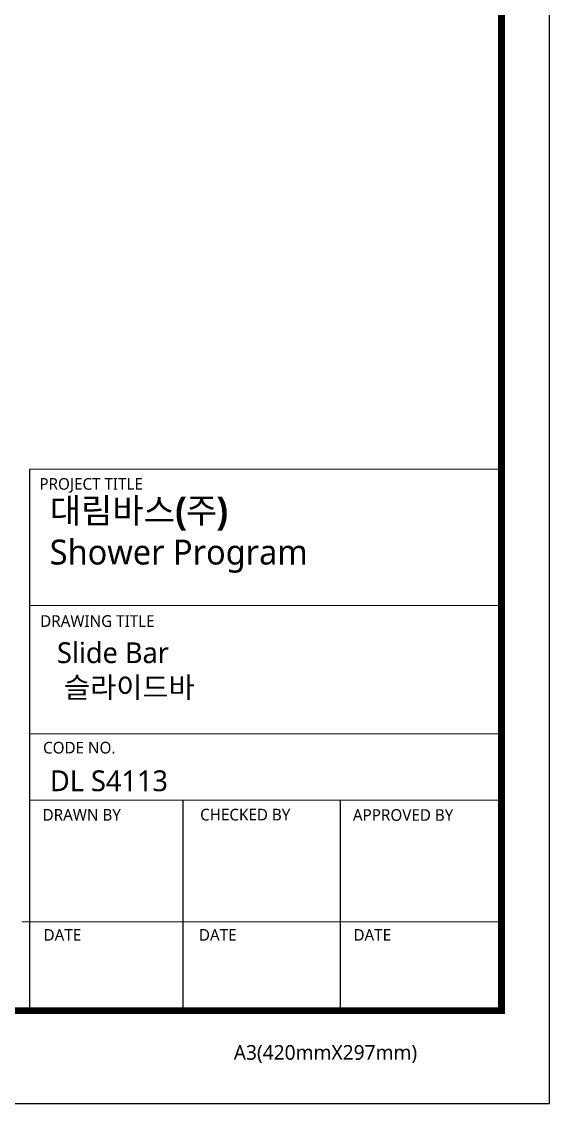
# Model space of a CAD drawing. Extents: x 16296675219 to 16296676413, y -37409617825 to -37409616950.
# Drawn here: x 16296676199.4 to 16296676412.6, y -37409617824.8 to -37409617387.6 of the extents above; entities that cross this region are included whole.
import ezdxf

# ---------------------------------------------------------------- set-up
doc = ezdxf.new("R2010")
doc.units = 0
doc.header["$LTSCALE"] = 10
doc.header["$MEASUREMENT"] = 0
doc.layers.get('0').update_dxf_attribs({"linetype": 'CONTINUOUS'})
doc.styles.add('Daelim Dimension', font='')
doc.styles.get('Daelim Dimension').set_extended_font_data('NanumGothic')

msp = doc.modelspace()

# ---------------------------------------------------------------- linework, layer by layer
at = {"color": 5, "lineweight": 0, "ltscale": 40}
for p, q in [((16296676393.27146, -37409617568.487717), (16296676202.52578, -37409617568.487717)), ((16296676393.27146, -37409617623.621552), (16296676202.52578, -37409617623.621552)), ((16296676393.27146, -37409617623.621552), (16296676202.52578, -37409617623.621552)), ((16296676393.27146, -37409617675.485992), (16296676202.52578, -37409617675.485992)), ((16296676393.27146, -37409617675.485992), (16296676202.52578, -37409617675.485992)), ((16296676393.27146, -37409617702.235519), (16296676202.52578, -37409617702.235519)), ((16296676393.27146, -37409617702.235519), (16296676202.52578, -37409617702.235519)), ((16296676393.27146, -37409617751.425034), (16296676199.510771, -37409617751.425034)), ((16296676393.27146, -37409617751.425034), (16296676204.011869, -37409617751.425034)), ((16296676393.27146, -37409617787.388321), (16296676229.801901, -37409617787.388321))]:
    msp.add_line(p, q, dxfattribs=at)
at = {"color": 5, "ltscale": 0.5}
msp.add_line((16296676202.52578, -37409617568.487717), (16296676202.52578, -37409617788.542107), dxfattribs=at)
at = {"color": 5, "ltscale": 40}
for p, q in [((16296676264.48163, -37409617702.235519), (16296676264.48163, -37409617787.388321)), ((16296676328.066299, -37409617702.235519), (16296676328.066299, -37409617787.388321))]:
    msp.add_line(p, q, dxfattribs=at)
at = {"ltscale": 0.5}
msp.add_lwpolyline([(16296675219.07955, -37409617824.834084), (16296676412.57955, -37409617824.834084), (16296676412.57955, -37409616950.334084), (16296675219.07955, -37409616950.334084)], close=True, dxfattribs=at)
at = {"color": 5, "linetype": 'ByBlock', "lineweight": 200, "const_width": 2.75}
msp.add_lwpolyline([(16296675238.27124, -37409617787.388771), (16296676393.27124, -37409617787.388771), (16296676393.27124, -37409616970.638771), (16296675238.27124, -37409616970.638771)], close=True, dxfattribs=at)

# ---------------------------------------------------------------- texts
at = {"color": 5, "lineweight": 0, "ltscale": 40, "style": 'Daelim Dimension'}
for s, height, p in [('PROJECT TITLE', 4.70985399, (16296676206.563801, -37409617576.789932)), ('DRAWING TITLE', 4.70985399, (16296676206.86577, -37409617632.222397)), ('CODE NO.', 4.709854, (16296676208.046869, -37409617683.412689)), ('DRAWN BY', 4.709854, (16296676207.862181, -37409617710.561417)), ('CHECKED BY', 4.709854, (16296676271.49749, -37409617710.477898)), ('APPROVED BY', 4.70985399, (16296676333.213711, -37409617710.63002)), ('DATE', 4.709854, (16296676208.230049, -37409617759.104424)), ('DATE', 4.709854, (16296676270.99666, -37409617759.104424)), ('DATE', 4.709854, (16296676333.43029, -37409617759.104424)), ('A3(420mmX297mm)', 5.94434743, (16296676285.07719, -37409617807.21756))]:
    msp.add_text(s, height=height, dxfattribs=at).set_placement(p)
at = {"lineweight": 0, "attachment_point": 1, "style": 'Daelim Dimension'}
for s, insert, char_height, width in [('{\\fPretendard Variable SemiBold|b0|i0|c129|p2;\\C7;대림바스(주)} \\PShower Program', (16296676210.752371, -37409617580.16716), 10.07218471, 161.88279958), (' Slide Bar\\P  슬라이드바', (16296676210.841249, -37409617638.461113), 8.4084, 141.50477401), ('DL S4113', (16296676210.841249, -37409617690.244881), 8.4084, 141.50477401)]:
    msp.add_mtext(s, dxfattribs=dict(at, insert=insert, char_height=char_height, width=width))

doc.saveas('drawing.dxf')
